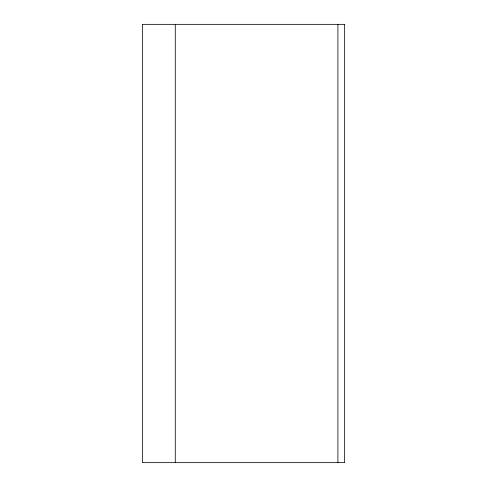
<?xml version="1.0" encoding="UTF-8"?>
<svg xmlns="http://www.w3.org/2000/svg" width="487" height="487" viewBox="0 0 487 487"><rect width="100%" height="100%" fill="white"/><g stroke="black" fill="none" stroke-linecap="round" stroke-linejoin="round"><path stroke-width="0.73" d="M337.905 24.35L337.905 462.65M175.271 24.35L175.271 462.65M344.644 24.35L142.356 24.35L142.356 462.65L344.644 462.65L344.644 24.35"/></g></svg>
